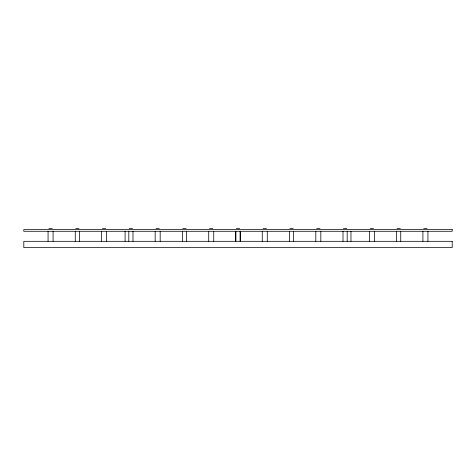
<?xml version="1.0" encoding="UTF-8"?>
<svg xmlns="http://www.w3.org/2000/svg" width="476" height="476" viewBox="0 0 476 476"><rect width="100%" height="100%" fill="white"/><g stroke="black" fill="none" stroke-linecap="round" stroke-linejoin="round"><path stroke-width="0.71" d="M48.903 228.361L52.247 228.361M75.678 228.361L79.022 228.361M102.453 228.361L105.797 228.361M129.228 228.361L132.572 228.361M156.003 228.361L159.347 228.361M182.778 228.361L186.122 228.361M209.553 228.361L212.897 228.361M236.328 228.361L239.672 228.361M263.103 228.361L266.447 228.361M289.878 228.361L293.222 228.361M316.653 228.361L319.997 228.361M343.428 228.361L346.772 228.361M370.203 228.361L373.547 228.361M396.978 228.361L400.322 228.361M423.753 228.361L427.097 228.361M427.936 231.276L427.936 241.314M422.914 231.276L422.914 241.314M400.738 231.282L400.738 241.314M396.562 231.282L396.562 241.314M374.386 231.276L374.386 241.314M369.364 231.276L369.364 241.314M350.973 231.276L350.973 241.314M347.188 231.282L347.188 241.314M343.012 231.282L343.012 241.314M320.836 231.276L320.836 241.314M315.814 231.276L315.814 241.314M293.638 231.282L293.638 241.314M289.462 231.282L289.462 241.314M267.286 231.276L267.286 241.314M262.264 231.276L262.264 241.314M240.475 231.276L240.475 241.314M240.088 231.282L240.088 241.314M235.912 231.282L235.912 241.314M235.459 231.276L235.459 241.314M213.736 231.276L213.736 241.314M208.714 231.276L208.714 241.314M186.538 231.282L186.538 241.314M182.362 231.282L182.362 241.314M160.186 231.276L160.186 241.314M155.164 231.276L155.164 241.314M132.988 231.282L132.988 241.314M128.812 231.282L128.812 241.314M125.093 231.276L125.093 241.314M106.636 231.276L106.636 241.314M101.614 231.276L101.614 241.314M79.438 231.282L79.438 241.314M75.262 231.282L75.262 241.314M53.086 231.276L53.086 241.314M48.064 231.276L48.064 241.314M452.2 229.593L23.8 229.587L23.8 231.282L452.2 231.282L452.2 229.587M452.2 241.314L23.8 241.314L23.8 247.639L452.2 247.639L452.2 241.314"/></g></svg>
